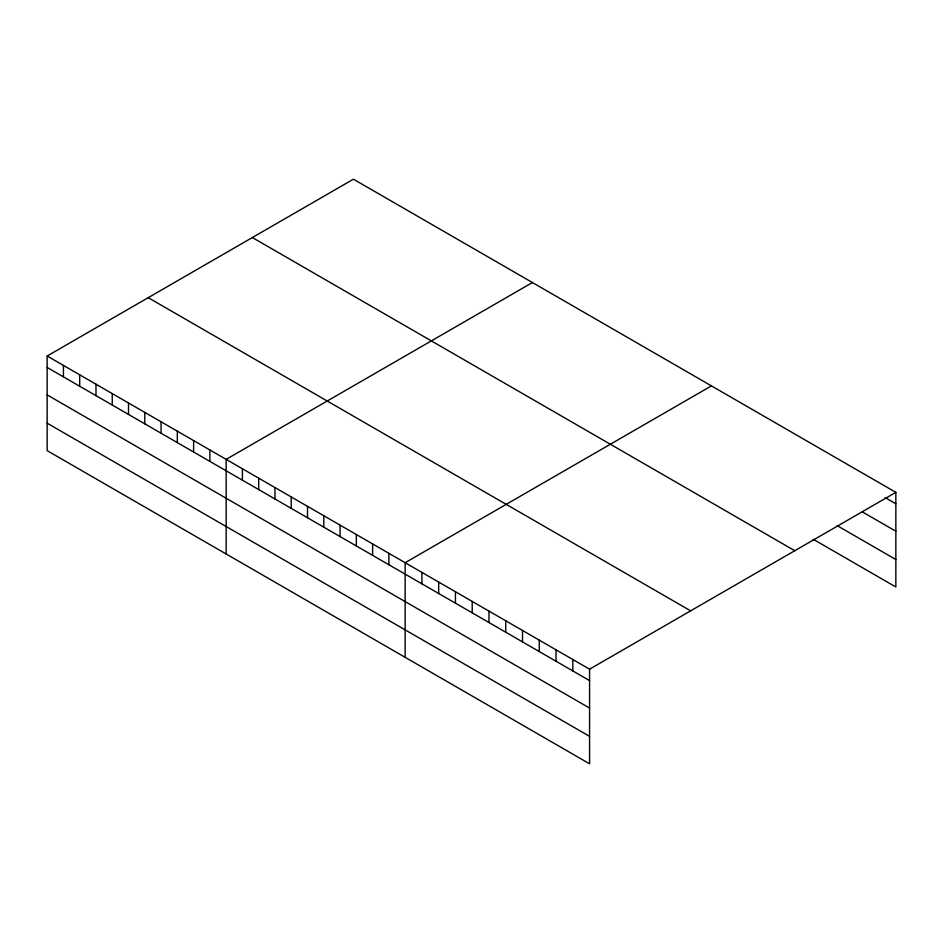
<?xml version="1.0" encoding="UTF-8"?>
<svg xmlns="http://www.w3.org/2000/svg" width="943" height="943" viewBox="0 0 943 943"><rect width="100%" height="100%" fill="white"/><g stroke="black" fill="none" stroke-linecap="round" stroke-linejoin="round"><path stroke-width="1.41" d="M47.15 356.018L589.575 669.188L589.575 763.806L47.15 450.636L47.15 356.018L353.425 179.194L895.85 492.364L895.85 586.982L813.22 539.266M532.43 282.535L226.155 459.371L226.155 553.989M711.423 385.887L405.148 562.712L405.148 657.33M589.575 669.188L895.85 492.364M885.076 497.562L895.85 503.786M862.315 511.884L895.85 531.239M837.172 525.64L895.85 559.529M252.359 237.553L794.772 550.712M148.216 297.67L690.641 610.84M47.15 367.452L589.575 680.61M47.15 394.905L589.575 708.063M47.15 423.183L589.575 736.353M572.802 659.511L572.802 670.933M556.04 649.833L556.04 661.255M539.278 640.144L539.278 651.578M522.505 630.466L522.505 641.9M505.743 620.789L505.743 632.211M488.981 611.111L488.981 622.533M472.207 601.434L472.207 612.856M455.445 591.756L455.445 603.178M438.684 582.067L438.684 593.501M421.91 572.389L421.91 583.823M388.881 553.317L388.881 564.739M372.603 543.922L372.603 555.344M356.336 534.528L356.336 545.95M340.058 525.133L340.058 536.555M323.791 515.738L323.791 527.161M307.512 506.344L307.512 517.766M291.246 496.949L291.246 508.371M274.967 487.555L274.967 498.977M258.7 478.16L258.7 489.582M242.422 468.765L242.422 480.187M209.876 449.976L209.876 461.398M193.61 440.581L193.61 452.003M177.331 431.187L177.331 442.609M161.064 421.792L161.064 433.214M144.786 412.397L144.786 423.82M128.519 403.003L128.519 414.425M112.241 393.608L112.241 405.03M95.974 384.214L95.974 395.636M79.695 374.819L79.695 386.241M63.429 365.424L63.429 376.846"/></g></svg>
